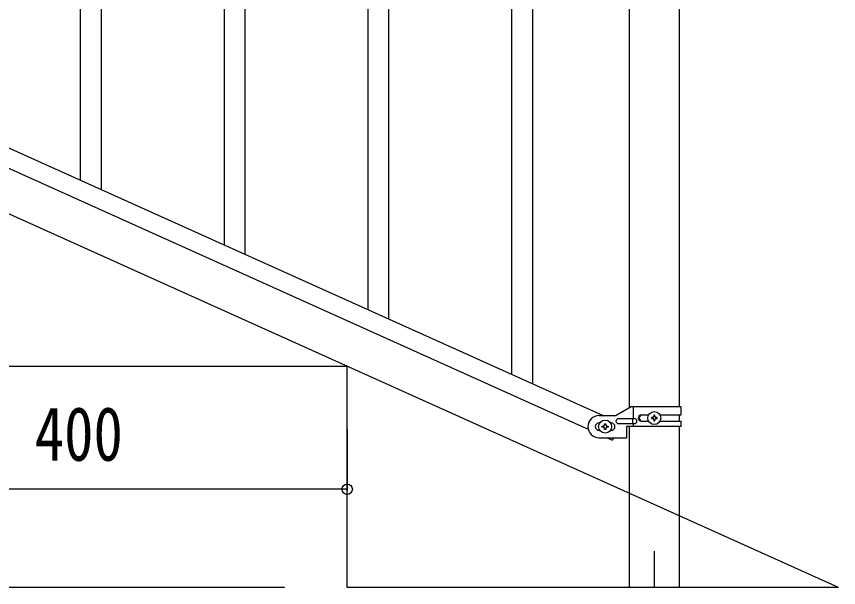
# Model space of a CAD drawing. Units: millimetres, scale not verified. Extents: x -4015 to 4015, y -2862 to 2860.
# Drawn here: x 760 to 1430, y -1990 to -1525 of the extents above; entities that cross this region are included whole.
import ezdxf
from ezdxf.enums import TextEntityAlignment as Align

# ---------------------------------------------------------------- set-up
doc = ezdxf.new("R2010")
doc.units = ezdxf.units.MM
doc.header["$LTSCALE"] = 10
for name, color, linetype in [('0-2_YKK_12', 2, 'Continuous'), ('0-3_YKK_A1', 4, 'Continuous'), ('0-4_YKK_D', 6, 'Continuous')]:
    doc.layers.add(name, color=color, linetype=linetype)
doc.styles.add('ＭＳ ゴシック', font='')
doc.styles.get('ＭＳ ゴシック').set_extended_font_data('MS Gothic')

msp = doc.modelspace()

# ---------------------------------------------------------------- linework, layer by layer
at = {"layer": '0-2_YKK_12'}
msp.add_line((1279.69, -1960.24), (1279.69, -1989.9), dxfattribs=at)
at = {"layer": '0-3_YKK_A1'}
for p, q in [((1163.69, -1816.49), (1163.69, -960.36)), ((1180.69, -1824.14), (1180.69, -968.01)), ((1259.44, -1843.71), (1259.44, -1059.9)), ((1299.94, -1059.9), (1299.94, -1842.92)), ((829.69, -1666.18), (829.69, -1409.35)), ((1063.69, -1771.49), (1063.69, -1421.95)), ((1046.69, -1763.84), (1046.69, -1429.03)), ((812.69, -1658.52), (812.69, -1434.65)), ((946.69, -1718.83), (946.69, -1462)), ((929.69, -1711.18), (929.69, -1487.3)), ((533.46, -1532.86), (1237.96, -1849.92)), ((521.41, -1543.88), (1225.92, -1860.95)), ((1260.81, -1842.92), (1248.69, -1849.92)), ((1301.69, -1842.92), (1260.81, -1842.92)), ((1262.72, -1852.42), (1262.72, -1842.92)), ((1301.69, -1849.42), (1301.69, -1842.92)), ((1234.69, -1849.92), (1248.69, -1849.92)), ((1250.49, -1852.42), (1263.57, -1852.42)), ((1262.16, -1856.42), (1262.16, -1852.42)), ((1269.09, -1849.42), (1275.02, -1849.42)), ((1278.25, -1851.44), (1277.29, -1851.44)), ((1281.13, -1852.4), (1282.09, -1852.4)), ((1284.36, -1849.42), (1301.69, -1849.42)), ((1299.94, -1849.42), (1299.94, -1854.42)), ((1235.32, -1855.92), (1234.69, -1855.92)), ((1238.25, -1859.4), (1237.29, -1859.4)), ((1241.13, -1858.44), (1242.09, -1858.44)), ((1244.69, -1855.92), (1244.06, -1855.92)), ((1250.49, -1856.42), (1263.57, -1856.42)), ((1257.19, -1858.92), (1257.19, -1867.92)), ((1301.69, -1858.92), (1257.19, -1858.92)), ((1259.44, -1989.9), (1259.44, -1858.92)), ((1262.72, -1858.92), (1262.72, -1856.42)), ((1269.09, -1854.42), (1275.01, -1854.42)), ((1284.36, -1854.42), (1301.69, -1854.42)), ((1299.94, -1858.92), (1299.94, -1989.9)), ((1301.69, -1858.92), (1301.69, -1854.42)), ((1235.32, -1861.92), (1234.69, -1861.92)), ((1244.69, -1861.92), (1244.06, -1861.92)), ((1234.69, -1867.92), (1257.19, -1867.92)), ((1241.41, -1867.92), (1245.73, -1869.86)), ((1246.6, -1867.92), (1245.73, -1869.86))]:
    msp.add_line(p, q, dxfattribs=at)
for points in [[(1429.69, -1989.9), (629.69, -1629.9), (229.69, -1629.9)], [(1029.69, -1809.9), (629.69, -1809.9), (629.69, -1629.9)], [(1429.69, -1989.9), (1029.69, -1989.9), (1029.69, -1809.9)], [(1277.29, -1851.44), (1277.29, -1852.4), (1278.25, -1852.4)], [(1280.17, -1850.48), (1280.17, -1849.52), (1279.21, -1849.52), (1279.21, -1850.48)], [(1279.21, -1853.36), (1279.21, -1854.32), (1280.17, -1854.32), (1280.17, -1853.36)], [(1282.09, -1852.4), (1282.09, -1851.44), (1281.13, -1851.44)], [(1237.29, -1859.4), (1237.29, -1858.44), (1238.25, -1858.44)], [(1239.21, -1857.48), (1239.21, -1856.52), (1240.17, -1856.52), (1240.17, -1857.48)], [(1240.17, -1860.36), (1240.17, -1861.32), (1239.21, -1861.32), (1239.21, -1860.36)], [(1242.09, -1858.44), (1242.09, -1859.4), (1241.13, -1859.4)]]:
    msp.add_lwpolyline(points, dxfattribs=at)
for centre in [(1279.69, -1851.92), (1239.69, -1858.92)]:
    msp.add_circle(centre, 5.3, dxfattribs=at)
for centre, radius, start, end in [((1234.69, -1858.92), 9, 90, 270), ((1250.49, -1854.42), 2, 90, 270), ((1263.57, -1854.42), 2, 270, 90), ((1269.09, -1851.92), 2.5, 90, 270), ((1269.84, -1851.92), 2.5, 90, 270), ((1278.25, -1850.48), 0.96, 270, 0), ((1278.25, -1853.36), 0.96, 0, 90), ((1281.13, -1850.48), 0.96, 180, 270), ((1281.13, -1853.36), 0.96, 90, 180), ((1234.69, -1858.92), 3, 90, 270), ((1238.25, -1857.48), 0.96, 270, 0), ((1238.25, -1860.36), 0.96, 0, 90), ((1241.13, -1857.48), 0.96, 180, 270), ((1241.13, -1860.36), 0.96, 90, 180), ((1244.69, -1858.92), 3, 270, 90)]:
    msp.add_arc(centre, radius, start, end, dxfattribs=at)
at = {"layer": '0-4_YKK_D'}
for p, q in [((1029.69, -1860.9), (1029.69, -1910.9)), ((1029.69, -1909.9), (629.69, -1909.9)), ((978.69, -1989.9), (78.69, -1989.9))]:
    msp.add_line(p, q, dxfattribs=at)
msp.add_circle((1029.69, -1909.9), 4.25, dxfattribs=at)

# ---------------------------------------------------------------- texts
at = {"layer": '0-4_YKK_D', "style": 'ＭＳ ゴシック', "width": 0.8}
msp.add_text('400', height=43.99, dxfattribs=at).set_placement((775.29, -1899.9), align=Align.BOTTOM_LEFT)

doc.saveas('drawing.dxf')
